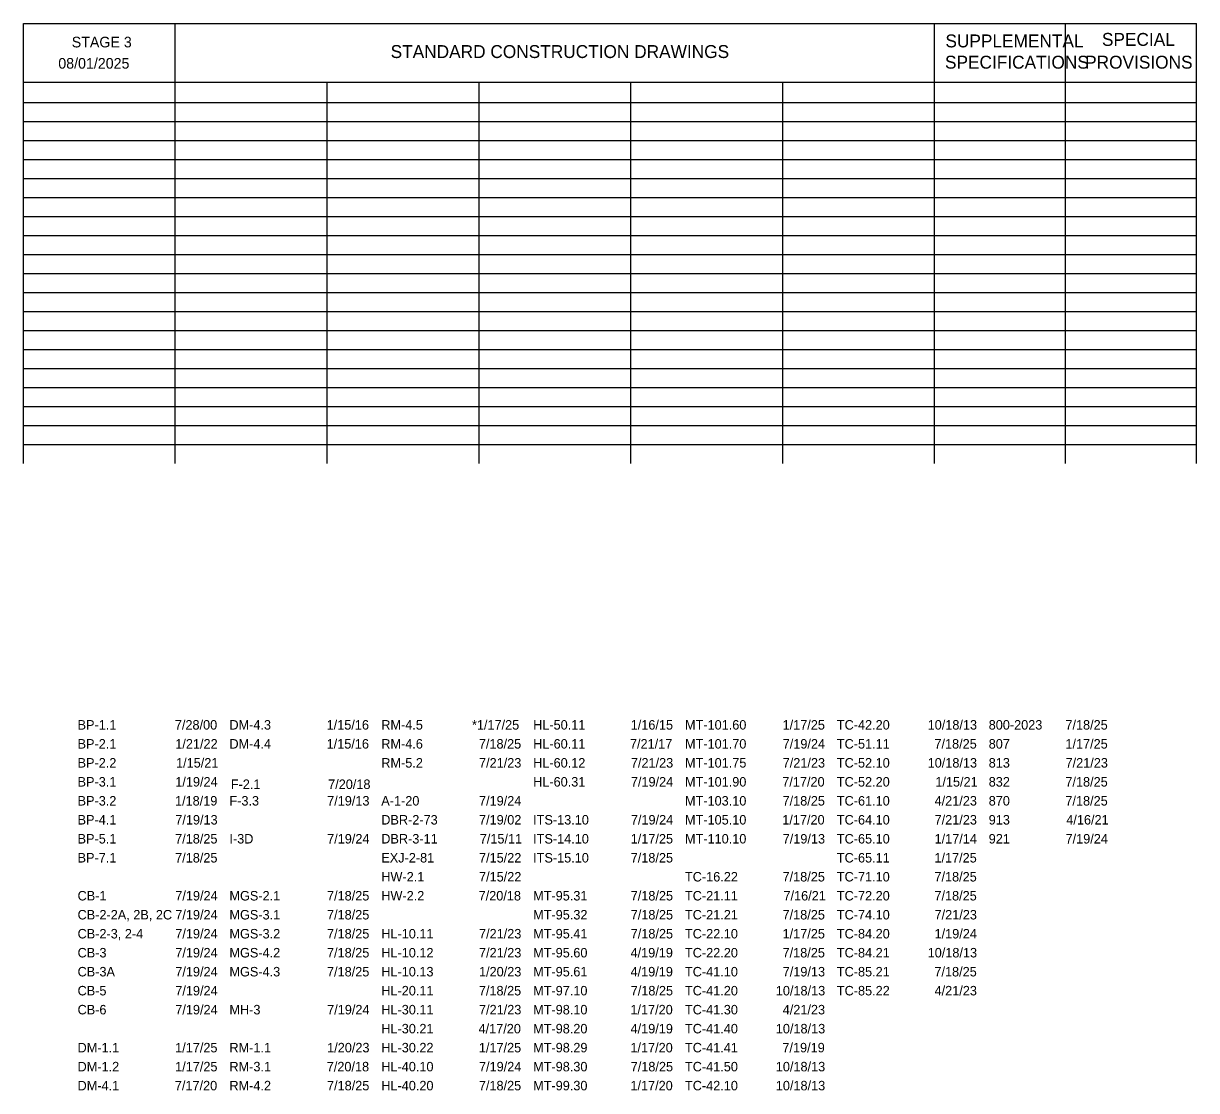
# Model space of a CAD drawing. Extents: x -16.6 to 83, y -37.7 to 22.
# Drawn here: x 8.28 to 23.73, y -22.81 to -8.76 of the extents above; entities that cross this region are included whole.
import ezdxf

# ---------------------------------------------------------------- set-up
doc = ezdxf.new("R2010")
doc.units = 0
doc.layers.add('SH_Data', color=7, linetype='Continuous')
doc.layers.add('SH_Text', color=7, linetype='Continuous')

msp = doc.modelspace()

# ---------------------------------------------------------------- linework, layer by layer
at = {"layer": 'SH_Data'}
for p, q in [((8.275, -8.758), (23.725, -8.758)), ((8.275, -14.55), (8.275, -8.758)), ((10.275, -14.55), (10.275, -8.758)), ((20.275, -14.55), (20.275, -8.758)), ((22, -14.55), (22, -8.758)), ((23.725, -14.55), (23.725, -8.758)), ((8.275, -9.529), (23.725, -9.529)), ((12.275, -14.55), (12.275, -9.529)), ((14.275, -14.55), (14.275, -9.529)), ((16.275, -14.55), (16.275, -9.529)), ((18.275, -14.55), (18.275, -9.529)), ((8.275, -9.8), (23.725, -9.8)), ((8.275, -10.05), (23.725, -10.05)), ((8.275, -10.3), (23.725, -10.3)), ((8.275, -10.55), (23.725, -10.55)), ((8.275, -10.8), (23.725, -10.8)), ((8.275, -11.05), (23.725, -11.05)), ((8.275, -11.3), (23.725, -11.3)), ((8.275, -11.55), (23.725, -11.55)), ((8.275, -11.8), (23.725, -11.8)), ((8.275, -12.05), (23.725, -12.05)), ((8.275, -12.3), (23.725, -12.3)), ((8.275, -12.55), (23.725, -12.55)), ((8.275, -12.8), (23.725, -12.8)), ((8.275, -13.05), (23.725, -13.05)), ((8.275, -13.3), (23.725, -13.3)), ((8.275, -13.55), (23.725, -13.55)), ((8.275, -13.8), (23.725, -13.8)), ((8.275, -14.05), (23.725, -14.05)), ((8.275, -14.3), (23.725, -14.3))]:
    msp.add_line(p, q, dxfattribs=at)

# ---------------------------------------------------------------- texts
at = {"layer": 'SH_Text'}
for s, height, p in [('STAGE 3', 0.14, (8.911, -9.073)), ('SUPPLEMENTAL', 0.17, (20.418, -9.073)), ('SPECIAL', 0.17, (22.479, -9.053)), ('STANDARD CONSTRUCTION DRAWINGS', 0.17, (13.111, -9.213)), ('08/01/2025', 0.14, (8.734, -9.353)), ('SPECIFICATIONS', 0.17, (20.412, -9.353)), ('PROVISIONS', 0.17, (22.258, -9.353)), ('BP-1.1', 0.125, (8.988, -18.055)), ('7/28/00', 0.125, (10.269, -18.055)), ('DM-4.3', 0.125, (10.988, -18.055)), ('1/15/16', 0.125, (12.268, -18.055)), ('RM-4.5', 0.125, (12.988, -18.055)), ('*1/17/25', 0.125, (14.182, -18.055)), ('HL-50.11', 0.125, (14.988, -18.055)), ('1/16/15', 0.125, (16.273, -18.055)), ('MT-101.60', 0.125, (16.988, -18.055)), ('1/17/25', 0.125, (18.273, -18.055)), ('TC-42.20', 0.125, (18.988, -18.055)), ('10/18/13', 0.125, (20.184, -18.055)), ('800-2023', 0.125, (20.988, -18.055)), ('7/18/25', 0.125, (21.998, -18.055)), ('BP-2.1', 0.125, (8.988, -18.305)), ('1/21/22', 0.125, (10.275, -18.305)), ('DM-4.4', 0.125, (10.988, -18.305)), ('1/15/16', 0.125, (12.268, -18.305)), ('RM-4.6', 0.125, (12.988, -18.305)), ('7/18/25', 0.125, (14.273, -18.305)), ('HL-60.11', 0.125, (14.988, -18.305)), ('7/21/17', 0.125, (16.263, -18.305)), ('MT-101.70', 0.125, (16.988, -18.305)), ('7/19/24', 0.125, (18.275, -18.305)), ('TC-51.11', 0.125, (18.988, -18.305)), ('7/18/25', 0.125, (20.273, -18.305)), ('807', 0.125, (20.988, -18.305)), ('1/17/25', 0.125, (21.998, -18.305)), ('BP-2.2', 0.125, (8.988, -18.555)), ('1/15/21', 0.125, (10.285, -18.555)), ('RM-5.2', 0.125, (12.988, -18.555)), ('7/21/23', 0.125, (14.275, -18.555)), ('HL-60.12', 0.125, (14.988, -18.555)), ('7/21/23', 0.125, (16.275, -18.555)), ('MT-101.75', 0.125, (16.988, -18.555)), ('7/21/23', 0.125, (18.275, -18.555)), ('TC-52.10', 0.125, (18.988, -18.555)), ('10/18/13', 0.125, (20.184, -18.555)), ('813', 0.125, (20.988, -18.555)), ('7/21/23', 0.125, (22, -18.555)), ('BP-3.1', 0.125, (8.988, -18.805)), ('1/19/24', 0.125, (10.275, -18.805)), ('HL-60.31', 0.125, (14.988, -18.805)), ('7/19/24', 0.125, (16.275, -18.805)), ('MT-101.90', 0.125, (16.988, -18.805)), ('7/17/20', 0.125, (18.269, -18.805)), ('TC-52.20', 0.125, (18.988, -18.805)), ('1/15/21', 0.125, (20.285, -18.805)), ('832', 0.125, (20.988, -18.805)), ('7/18/25', 0.125, (21.998, -18.805)), ('F-2.1', 0.125, (11.006, -18.837)), ('7/20/18', 0.125, (12.288, -18.837)), ('BP-3.2', 0.125, (8.988, -19.055)), ('1/18/19', 0.125, (10.271, -19.055)), ('F-3.3', 0.125, (10.988, -19.055)), ('7/19/13', 0.125, (12.275, -19.055)), ('A-1-20', 0.125, (12.988, -19.055)), ('7/19/24', 0.125, (14.275, -19.055)), ('MT-103.10', 0.125, (16.988, -19.055)), ('7/18/25', 0.125, (18.273, -19.055)), ('TC-61.10', 0.125, (18.988, -19.055)), ('4/21/23', 0.125, (20.275, -19.055)), ('870', 0.125, (20.988, -19.055)), ('7/18/25', 0.125, (21.998, -19.055)), ('BP-4.1', 0.125, (8.988, -19.305)), ('7/19/13', 0.125, (10.275, -19.305)), ('DBR-2-73', 0.125, (12.988, -19.305)), ('7/19/02', 0.125, (14.275, -19.305)), ('ITS-13.10', 0.125, (14.988, -19.305)), ('7/19/24', 0.125, (16.275, -19.305)), ('MT-105.10', 0.125, (16.988, -19.305)), ('1/17/20', 0.125, (18.269, -19.305)), ('TC-64.10', 0.125, (18.988, -19.305)), ('7/21/23', 0.125, (20.275, -19.305)), ('913', 0.125, (20.988, -19.305)), ('4/16/21', 0.125, (22.01, -19.305)), ('BP-5.1', 0.125, (8.988, -19.555)), ('7/18/25', 0.125, (10.273, -19.555)), ('I-3D', 0.125, (10.988, -19.555)), ('7/19/24', 0.125, (12.275, -19.555)), ('DBR-3-11', 0.125, (12.988, -19.555)), ('7/15/11', 0.125, (14.285, -19.555)), ('ITS-14.10', 0.125, (14.988, -19.555)), ('1/17/25', 0.125, (16.273, -19.555)), ('MT-110.10', 0.125, (16.988, -19.555)), ('7/19/13', 0.125, (18.275, -19.555)), ('TC-65.10', 0.125, (18.988, -19.555)), ('1/17/14', 0.125, (20.275, -19.555)), ('921', 0.125, (20.988, -19.555)), ('7/19/24', 0.125, (22, -19.555)), ('BP-7.1', 0.125, (8.988, -19.805)), ('7/18/25', 0.125, (10.273, -19.805)), ('EXJ-2-81', 0.125, (12.988, -19.805)), ('7/15/22', 0.125, (14.275, -19.805)), ('ITS-15.10', 0.125, (14.988, -19.805)), ('7/18/25', 0.125, (16.273, -19.805)), ('TC-65.11', 0.125, (18.988, -19.805)), ('1/17/25', 0.125, (20.273, -19.805)), ('HW-2.1', 0.125, (12.988, -20.055)), ('7/15/22', 0.125, (14.275, -20.055)), ('TC-16.22', 0.125, (16.988, -20.055)), ('7/18/25', 0.125, (18.273, -20.055)), ('TC-71.10', 0.125, (18.988, -20.055)), ('7/18/25', 0.125, (20.273, -20.055)), ('CB-1', 0.125, (8.988, -20.305)), ('7/19/24', 0.125, (10.275, -20.305)), ('MGS-2.1', 0.125, (10.988, -20.305)), ('7/18/25', 0.125, (12.273, -20.305)), ('HW-2.2', 0.125, (12.988, -20.305)), ('7/20/18', 0.125, (14.27, -20.305)), ('MT-95.31', 0.125, (14.988, -20.305)), ('7/18/25', 0.125, (16.273, -20.305)), ('TC-21.11', 0.125, (16.988, -20.305)), ('7/16/21', 0.125, (18.285, -20.305)), ('TC-72.20', 0.125, (18.988, -20.305)), ('7/18/25', 0.125, (20.273, -20.305)), ('CB-2-2A, 2B, 2C', 0.125, (8.988, -20.555)), ('7/19/24', 0.125, (10.275, -20.555)), ('MGS-3.1', 0.125, (10.988, -20.555)), ('7/18/25', 0.125, (12.273, -20.555)), ('MT-95.32', 0.125, (14.988, -20.555)), ('7/18/25', 0.125, (16.273, -20.555)), ('TC-21.21', 0.125, (16.988, -20.555)), ('7/18/25', 0.125, (18.273, -20.555)), ('TC-74.10', 0.125, (18.988, -20.555)), ('7/21/23', 0.125, (20.275, -20.555)), ('CB-2-3, 2-4', 0.125, (8.988, -20.805)), ('7/19/24', 0.125, (10.275, -20.805)), ('MGS-3.2', 0.125, (10.988, -20.805)), ('7/18/25', 0.125, (12.273, -20.805)), ('HL-10.11', 0.125, (12.988, -20.805)), ('7/21/23', 0.125, (14.275, -20.805)), ('MT-95.41', 0.125, (14.988, -20.805)), ('7/18/25', 0.125, (16.273, -20.805)), ('TC-22.10', 0.125, (16.988, -20.805)), ('1/17/25', 0.125, (18.273, -20.805)), ('TC-84.20', 0.125, (18.988, -20.805)), ('1/19/24', 0.125, (20.275, -20.805)), ('CB-3', 0.125, (8.988, -21.055)), ('7/19/24', 0.125, (10.275, -21.055)), ('MGS-4.2', 0.125, (10.988, -21.055)), ('7/18/25', 0.125, (12.273, -21.055)), ('HL-10.12', 0.125, (12.988, -21.055)), ('7/21/23', 0.125, (14.275, -21.055)), ('MT-95.60', 0.125, (14.988, -21.055)), ('4/19/19', 0.125, (16.271, -21.055)), ('TC-22.20', 0.125, (16.988, -21.055)), ('7/18/25', 0.125, (18.273, -21.055)), ('TC-84.21', 0.125, (18.988, -21.055)), ('10/18/13', 0.125, (20.184, -21.055)), ('CB-3A', 0.125, (8.988, -21.305)), ('7/19/24', 0.125, (10.275, -21.305)), ('MGS-4.3', 0.125, (10.988, -21.305)), ('7/18/25', 0.125, (12.273, -21.305)), ('HL-10.13', 0.125, (12.988, -21.305)), ('1/20/23', 0.125, (14.275, -21.305)), ('MT-95.61', 0.125, (14.988, -21.305)), ('4/19/19', 0.125, (16.271, -21.305)), ('TC-41.10', 0.125, (16.988, -21.305)), ('7/19/13', 0.125, (18.275, -21.305)), ('TC-85.21', 0.125, (18.988, -21.305)), ('7/18/25', 0.125, (20.273, -21.305)), ('CB-5', 0.125, (8.988, -21.555)), ('7/19/24', 0.125, (10.275, -21.555)), ('HL-20.11', 0.125, (12.988, -21.555)), ('7/18/25', 0.125, (14.273, -21.555)), ('MT-97.10', 0.125, (14.988, -21.555)), ('7/18/25', 0.125, (16.273, -21.555)), ('TC-41.20', 0.125, (16.988, -21.555)), ('10/18/13', 0.125, (18.184, -21.555)), ('TC-85.22', 0.125, (18.988, -21.555)), ('4/21/23', 0.125, (20.275, -21.555)), ('CB-6', 0.125, (8.988, -21.805)), ('7/19/24', 0.125, (10.275, -21.805)), ('MH-3', 0.125, (10.988, -21.805)), ('7/19/24', 0.125, (12.275, -21.805)), ('HL-30.11', 0.125, (12.988, -21.805)), ('7/21/23', 0.125, (14.275, -21.805)), ('MT-98.10', 0.125, (14.988, -21.805)), ('1/17/20', 0.125, (16.269, -21.805)), ('TC-41.30', 0.125, (16.988, -21.805)), ('4/21/23', 0.125, (18.275, -21.805)), ('HL-30.21', 0.125, (12.988, -22.055)), ('4/17/20', 0.125, (14.269, -22.055)), ('MT-98.20', 0.125, (14.988, -22.055)), ('4/19/19', 0.125, (16.271, -22.055)), ('TC-41.40', 0.125, (16.988, -22.055)), ('10/18/13', 0.125, (18.184, -22.055)), ('DM-1.1', 0.125, (8.988, -22.305)), ('1/17/25', 0.125, (10.273, -22.305)), ('RM-1.1', 0.125, (10.988, -22.305)), ('1/20/23', 0.125, (12.275, -22.305)), ('HL-30.22', 0.125, (12.988, -22.305)), ('1/17/25', 0.125, (14.273, -22.305)), ('MT-98.29', 0.125, (14.988, -22.305)), ('1/17/20', 0.125, (16.269, -22.305)), ('TC-41.41', 0.125, (16.988, -22.305)), ('7/19/19', 0.125, (18.271, -22.305)), ('DM-1.2', 0.125, (8.988, -22.555)), ('1/17/25', 0.125, (10.273, -22.555)), ('RM-3.1', 0.125, (10.988, -22.555)), ('7/20/18', 0.125, (12.27, -22.555)), ('HL-40.10', 0.125, (12.988, -22.555)), ('7/19/24', 0.125, (14.275, -22.555)), ('MT-98.30', 0.125, (14.988, -22.555)), ('7/18/25', 0.125, (16.273, -22.555)), ('TC-41.50', 0.125, (16.988, -22.555)), ('10/18/13', 0.125, (18.184, -22.555)), ('DM-4.1', 0.125, (8.988, -22.805)), ('7/17/20', 0.125, (10.269, -22.805)), ('RM-4.2', 0.125, (10.988, -22.805)), ('7/18/25', 0.125, (12.273, -22.805)), ('HL-40.20', 0.125, (12.988, -22.805)), ('7/18/25', 0.125, (14.273, -22.805)), ('MT-99.30', 0.125, (14.988, -22.805)), ('1/17/20', 0.125, (16.269, -22.805)), ('TC-42.10', 0.125, (16.988, -22.805)), ('10/18/13', 0.125, (18.184, -22.805))]:
    msp.add_text(s, height=height, dxfattribs=at).set_placement(p)

doc.saveas('drawing.dxf')
